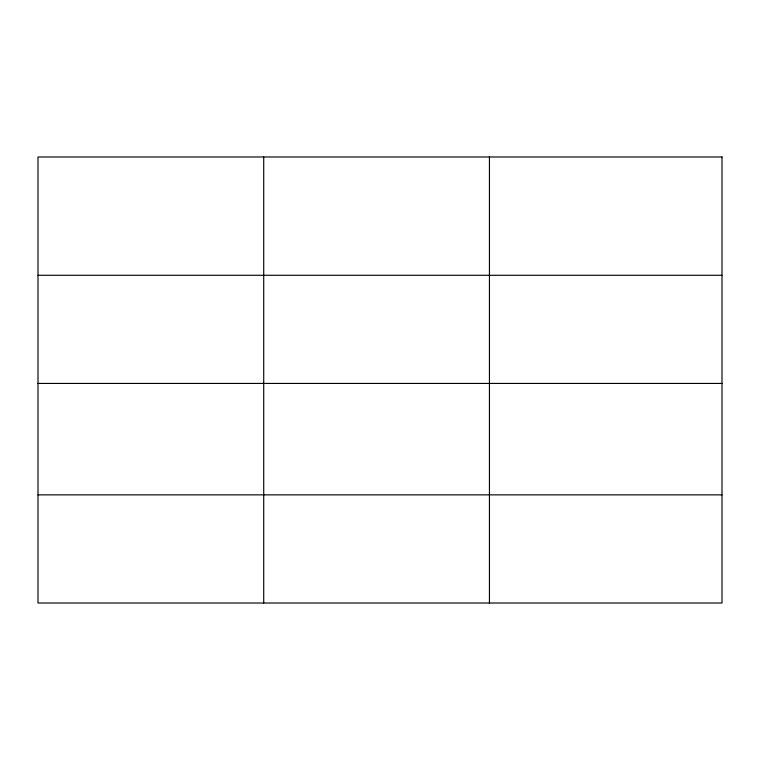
<?xml version="1.0" encoding="UTF-8"?>
<svg xmlns="http://www.w3.org/2000/svg" width="760" height="760" viewBox="0 0 760 760"><rect width="100%" height="100%" fill="white"/><g stroke="black" fill="none" stroke-linecap="round" stroke-linejoin="round"><path stroke-width="1.14" d="M38 275.281L722 275.281M38 383.43L722 383.43M38 494.864L722 494.864M489.44 156.978L489.44 603.022M263.72 156.978L263.72 603.022M722 156.978L38 156.978L38 603.022L722 603.022L722 156.978"/></g></svg>
